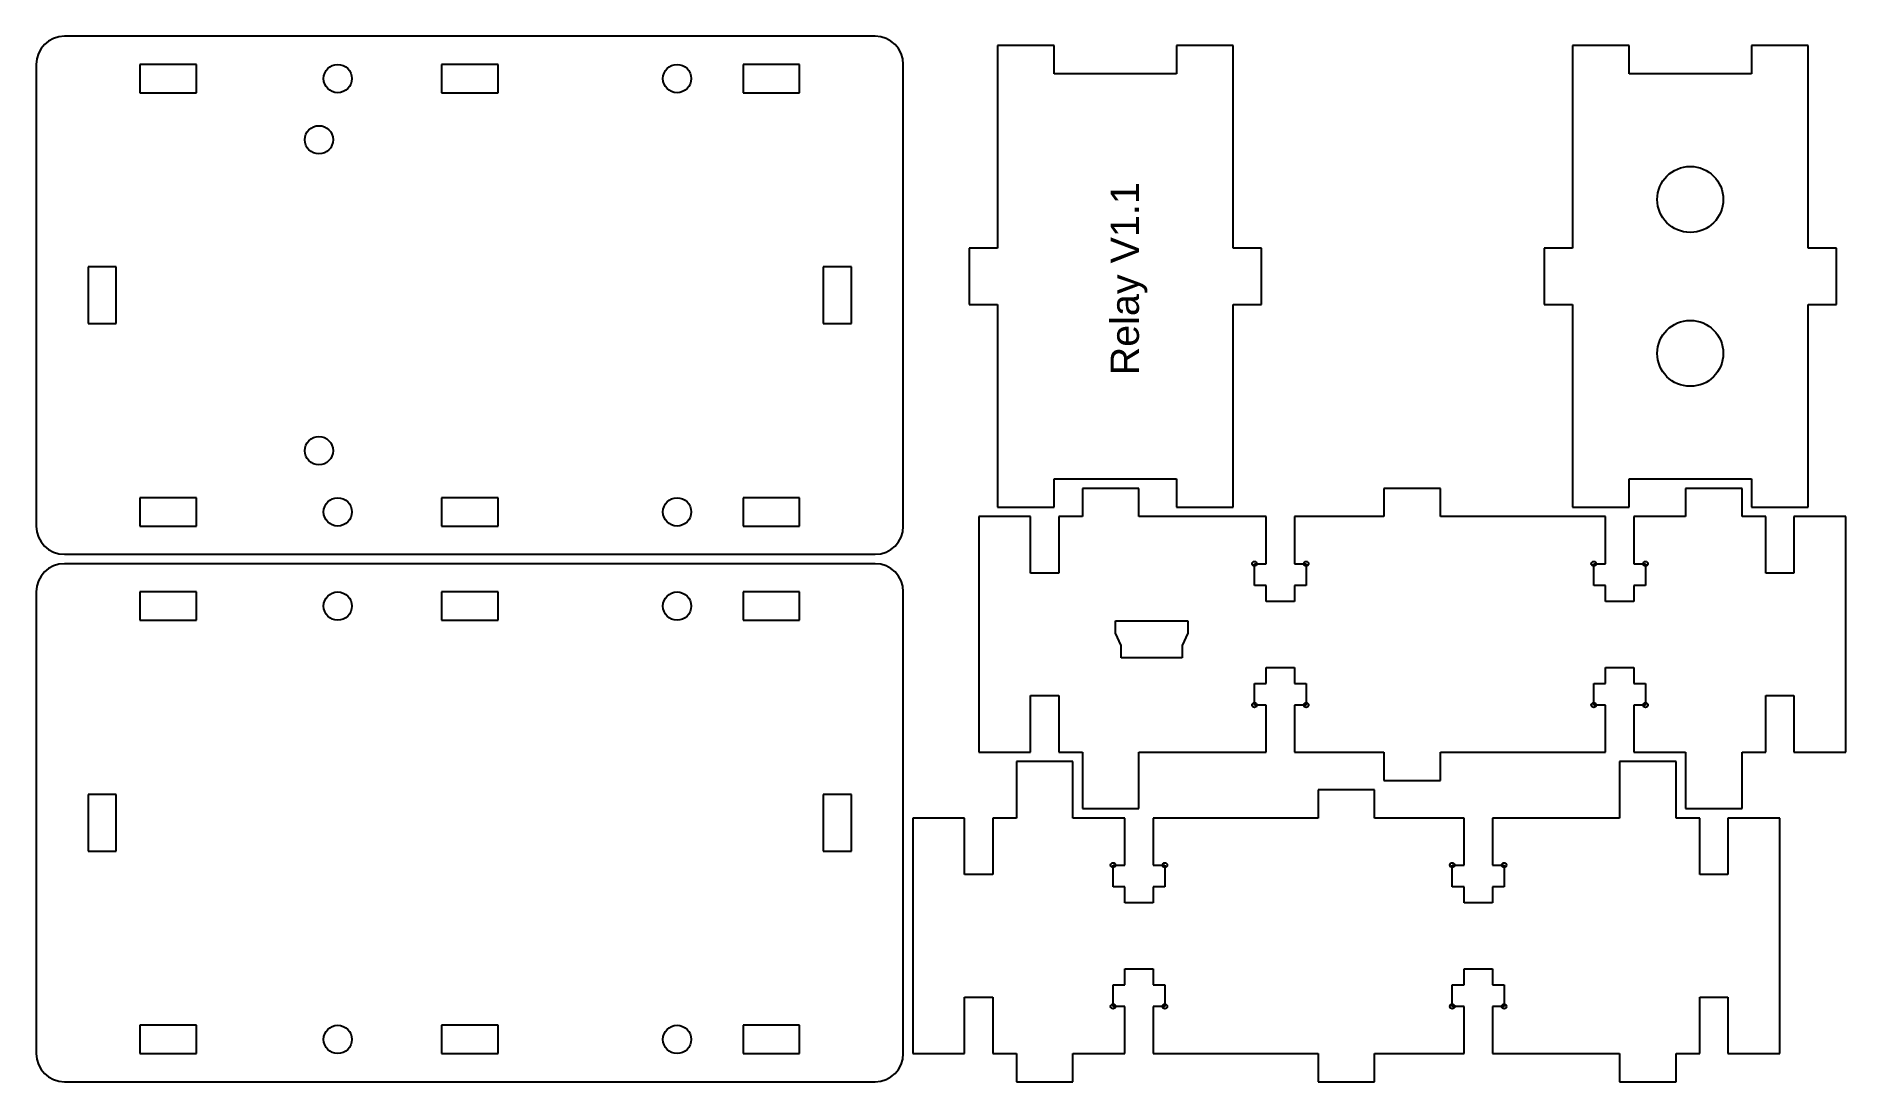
# Model space of a CAD drawing. Extents: x 10 to 202, y 20 to 131.
import ezdxf
from ezdxf.enums import TextEntityAlignment as Align

# ---------------------------------------------------------------- set-up
doc = ezdxf.new("R2010")
doc.units = 0
doc.styles.get("Standard").update_dxf_attribs({"font": 'arial.ttf'})

msp = doc.modelspace()

# ---------------------------------------------------------------- linework, layer by layer
at = {"color": 3}
for p, q in [((99, 131), (13, 131)), ((118, 130), (112, 130)), ((112, 130), (112, 108.5)), ((118, 127), (118, 130)), ((137, 130), (131, 130)), ((131, 130), (131, 127)), ((137, 108.5), (137, 130)), ((179, 130), (173, 130)), ((173, 130), (173, 108.5)), ((179, 127), (179, 130)), ((198, 130), (192, 130)), ((192, 130), (192, 127)), ((198, 108.5), (198, 130)), ((10, 128), (10, 79)), ((27, 128), (21, 128)), ((21, 128), (21, 125)), ((27, 125), (27, 128)), ((59, 128), (53, 128)), ((53, 128), (53, 125)), ((59, 125), (59, 128)), ((91, 128), (85, 128)), ((85, 128), (85, 125)), ((91, 125), (91, 128)), ((102, 79), (102, 128)), ((131, 127), (118, 127)), ((192, 127), (179, 127)), ((21, 125), (27, 125)), ((53, 125), (59, 125)), ((85, 125), (91, 125)), ((112, 108.5), (109, 108.5)), ((109, 108.5), (109, 102.5)), ((140, 108.5), (137, 108.5)), ((140, 102.5), (140, 108.5)), ((173, 108.5), (170, 108.5)), ((170, 108.5), (170, 102.5)), ((201, 108.5), (198, 108.5)), ((201, 102.5), (201, 108.5)), ((18.5, 106.5), (15.5, 106.5)), ((15.5, 106.5), (15.5, 100.5)), ((18.5, 100.5), (18.5, 106.5)), ((96.5, 106.5), (93.5, 106.5)), ((93.5, 106.5), (93.5, 100.5)), ((96.5, 100.5), (96.5, 106.5)), ((109, 102.5), (112, 102.5)), ((112, 102.5), (112, 81)), ((137, 81), (137, 102.5)), ((137, 102.5), (140, 102.5)), ((170, 102.5), (173, 102.5)), ((173, 102.5), (173, 81)), ((198, 81), (198, 102.5)), ((198, 102.5), (201, 102.5)), ((15.5, 100.5), (18.5, 100.5)), ((93.5, 100.5), (96.5, 100.5)), ((118, 81), (118, 84)), ((118, 84), (131, 84)), ((127, 83), (121, 83)), ((121, 83), (121, 80)), ((127, 80), (127, 83)), ((131, 84), (131, 81)), ((159, 83), (153, 83)), ((153, 83), (153, 80)), ((159, 80), (159, 83)), ((179, 81), (179, 84)), ((179, 84), (192, 84)), ((191, 83), (185, 83)), ((185, 83), (185, 80)), ((191, 80), (191, 83)), ((192, 84), (192, 81)), ((27, 82), (21, 82)), ((21, 82), (21, 79)), ((27, 79), (27, 82)), ((59, 82), (53, 82)), ((53, 82), (53, 79)), ((59, 79), (59, 82)), ((91, 82), (85, 82)), ((85, 82), (85, 79)), ((91, 79), (91, 82)), ((112, 81), (118, 81)), ((131, 81), (137, 81)), ((173, 81), (179, 81)), ((192, 81), (198, 81)), ((21, 79), (27, 79)), ((53, 79), (59, 79)), ((85, 79), (91, 79)), ((115.5, 80), (110, 80)), ((110, 80), (110, 55)), ((115.5, 74), (115.5, 80)), ((121, 80), (118.5, 80)), ((118.5, 80), (118.5, 74)), ((140.5, 80), (127, 80)), ((140.5, 75), (140.5, 80)), ((153, 80), (143.5, 80)), ((143.5, 80), (143.5, 75)), ((176.5, 80), (159, 80)), ((176.5, 75), (176.5, 80)), ((185, 80), (179.5, 80)), ((179.5, 80), (179.5, 75)), ((193.5, 80), (191, 80)), ((193.5, 74), (193.5, 80)), ((202, 80), (196.5, 80)), ((196.5, 80), (196.5, 74)), ((202, 55), (202, 80)), ((13, 76), (99, 76)), ((99, 75), (13, 75)), ((139.25, 72.7), (139.25, 75)), ((139.25, 75), (140.5, 75)), ((143.5, 75), (144.75, 75)), ((144.75, 75), (144.75, 72.7)), ((175.25, 72.7), (175.25, 75)), ((175.25, 75), (176.5, 75)), ((179.5, 75), (180.75, 75)), ((180.75, 75), (180.75, 72.7)), ((118.5, 74), (115.5, 74)), ((196.5, 74), (193.5, 74)), ((10, 72), (10, 23)), ((27, 72), (21, 72)), ((21, 72), (21, 69)), ((27, 69), (27, 72)), ((59, 72), (53, 72)), ((53, 72), (53, 69)), ((59, 69), (59, 72)), ((91, 72), (85, 72)), ((85, 72), (85, 69)), ((91, 69), (91, 72)), ((102, 23), (102, 72)), ((140.5, 72.7), (139.25, 72.7)), ((140.5, 71), (140.5, 72.7)), ((144.75, 72.7), (143.5, 72.7)), ((143.5, 72.7), (143.5, 71)), ((176.5, 72.7), (175.25, 72.7)), ((176.5, 71), (176.5, 72.7)), ((180.75, 72.7), (179.5, 72.7)), ((179.5, 72.7), (179.5, 71)), ((143.5, 71), (140.5, 71)), ((179.5, 71), (176.5, 71)), ((21, 69), (27, 69)), ((53, 69), (59, 69)), ((85, 69), (91, 69)), ((124.5, 68.95), (132.2, 68.95)), ((124.5, 67.63), (124.5, 68.95)), ((125.1, 66.32), (124.5, 67.63)), ((132.2, 67.63), (131.6, 66.32)), ((132.2, 68.95), (132.2, 67.63)), ((125.1, 65), (125.1, 66.32)), ((131.6, 66.32), (131.6, 65)), ((131.6, 65), (125.1, 65)), ((140.5, 62.3), (140.5, 64)), ((140.5, 64), (143.5, 64)), ((143.5, 64), (143.5, 62.3)), ((176.5, 62.3), (176.5, 64)), ((176.5, 64), (179.5, 64)), ((179.5, 64), (179.5, 62.3)), ((139.25, 60), (139.25, 62.3)), ((139.25, 62.3), (140.5, 62.3)), ((143.5, 62.3), (144.75, 62.3)), ((144.75, 62.3), (144.75, 60)), ((175.25, 60), (175.25, 62.3)), ((175.25, 62.3), (176.5, 62.3)), ((179.5, 62.3), (180.75, 62.3)), ((180.75, 62.3), (180.75, 60)), ((115.5, 55), (115.5, 61)), ((115.5, 61), (118.5, 61)), ((118.5, 61), (118.5, 55)), ((140.5, 60), (139.25, 60)), ((140.5, 55), (140.5, 60)), ((144.75, 60), (143.5, 60)), ((143.5, 60), (143.5, 55)), ((176.5, 60), (175.25, 60)), ((176.5, 55), (176.5, 60)), ((180.75, 60), (179.5, 60)), ((179.5, 60), (179.5, 55)), ((193.5, 55), (193.5, 61)), ((193.5, 61), (196.5, 61)), ((196.5, 61), (196.5, 55)), ((110, 55), (115.5, 55)), ((120, 54), (114, 54)), ((114, 54), (114, 48)), ((118.5, 55), (121, 55)), ((120, 48), (120, 54)), ((121, 55), (121, 49)), ((127, 49), (127, 55)), ((127, 55), (140.5, 55)), ((143.5, 55), (153, 55)), ((153, 55), (153, 52)), ((159, 52), (159, 55)), ((159, 55), (176.5, 55)), ((184, 54), (178, 54)), ((178, 54), (178, 48)), ((179.5, 55), (185, 55)), ((184, 48), (184, 54)), ((185, 55), (185, 49)), ((191, 49), (191, 55)), ((191, 55), (193.5, 55)), ((196.5, 55), (202, 55)), ((153, 52), (159, 52)), ((18.5, 50.5), (15.5, 50.5)), ((15.5, 50.5), (15.5, 44.5)), ((18.5, 44.5), (18.5, 50.5)), ((96.5, 50.5), (93.5, 50.5)), ((93.5, 50.5), (93.5, 44.5)), ((96.5, 44.5), (96.5, 50.5)), ((152, 51), (146, 51)), ((146, 51), (146, 48)), ((152, 48), (152, 51)), ((108.5, 48), (103, 48)), ((103, 48), (103, 23)), ((108.5, 42), (108.5, 48)), ((114, 48), (111.5, 48)), ((111.5, 48), (111.5, 42)), ((125.5, 48), (120, 48)), ((121, 49), (127, 49)), ((125.5, 43), (125.5, 48)), ((146, 48), (128.5, 48)), ((128.5, 48), (128.5, 43)), ((161.5, 48), (152, 48)), ((161.5, 43), (161.5, 48)), ((178, 48), (164.5, 48)), ((164.5, 48), (164.5, 43)), ((186.5, 48), (184, 48)), ((185, 49), (191, 49)), ((186.5, 42), (186.5, 48)), ((195, 48), (189.5, 48)), ((189.5, 48), (189.5, 42)), ((195, 23), (195, 48)), ((15.5, 44.5), (18.5, 44.5)), ((93.5, 44.5), (96.5, 44.5)), ((124.25, 40.7), (124.25, 43)), ((124.25, 43), (125.5, 43)), ((128.5, 43), (129.75, 43)), ((129.75, 43), (129.75, 40.7)), ((160.25, 40.7), (160.25, 43)), ((160.25, 43), (161.5, 43)), ((164.5, 43), (165.75, 43)), ((165.75, 43), (165.75, 40.7)), ((111.5, 42), (108.5, 42)), ((125.5, 40.7), (124.25, 40.7)), ((125.5, 39), (125.5, 40.7)), ((129.75, 40.7), (128.5, 40.7)), ((128.5, 40.7), (128.5, 39)), ((161.5, 40.7), (160.25, 40.7)), ((161.5, 39), (161.5, 40.7)), ((165.75, 40.7), (164.5, 40.7)), ((164.5, 40.7), (164.5, 39)), ((189.5, 42), (186.5, 42)), ((128.5, 39), (125.5, 39)), ((164.5, 39), (161.5, 39)), ((125.5, 30.3), (125.5, 32)), ((125.5, 32), (128.5, 32)), ((128.5, 32), (128.5, 30.3)), ((161.5, 30.3), (161.5, 32)), ((161.5, 32), (164.5, 32)), ((164.5, 32), (164.5, 30.3)), ((108.5, 23), (108.5, 29)), ((108.5, 29), (111.5, 29)), ((111.5, 29), (111.5, 23)), ((124.25, 28), (124.25, 30.3)), ((124.25, 30.3), (125.5, 30.3)), ((128.5, 30.3), (129.75, 30.3)), ((129.75, 30.3), (129.75, 28)), ((160.25, 28), (160.25, 30.3)), ((160.25, 30.3), (161.5, 30.3)), ((164.5, 30.3), (165.75, 30.3)), ((165.75, 30.3), (165.75, 28)), ((186.5, 23), (186.5, 29)), ((186.5, 29), (189.5, 29)), ((189.5, 29), (189.5, 23)), ((125.5, 28), (124.25, 28)), ((125.5, 23), (125.5, 28)), ((129.75, 28), (128.5, 28)), ((128.5, 28), (128.5, 23)), ((161.5, 28), (160.25, 28)), ((161.5, 23), (161.5, 28)), ((165.75, 28), (164.5, 28)), ((164.5, 28), (164.5, 23)), ((27, 26), (21, 26)), ((21, 26), (21, 23)), ((27, 23), (27, 26)), ((59, 26), (53, 26)), ((53, 26), (53, 23)), ((59, 23), (59, 26)), ((91, 26), (85, 26)), ((85, 26), (85, 23)), ((91, 23), (91, 26)), ((21, 23), (27, 23)), ((53, 23), (59, 23)), ((85, 23), (91, 23)), ((103, 23), (108.5, 23)), ((111.5, 23), (114, 23)), ((114, 23), (114, 20)), ((120, 20), (120, 23)), ((120, 23), (125.5, 23)), ((128.5, 23), (146, 23)), ((146, 23), (146, 20)), ((152, 20), (152, 23)), ((152, 23), (161.5, 23)), ((164.5, 23), (178, 23)), ((178, 23), (178, 20)), ((184, 20), (184, 23)), ((184, 23), (186.5, 23)), ((189.5, 23), (195, 23)), ((13, 20), (99, 20)), ((114, 20), (120, 20)), ((146, 20), (152, 20)), ((178, 20), (184, 20))]:
    msp.add_line(p, q, dxfattribs=at)
for centre, radius in [((42, 126.5), 1.5), ((78, 126.5), 1.5), ((40, 120), 1.5), ((185.5, 113.67), 3.5), ((185.5, 97.33), 3.5), ((40, 87), 1.5), ((42, 80.5), 1.5), ((78, 80.5), 1.5), ((139.25, 75), 0.25), ((144.75, 75), 0.25), ((175.25, 75), 0.25), ((180.75, 75), 0.25), ((42, 70.5), 1.5), ((78, 70.5), 1.5), ((139.25, 60), 0.25), ((144.75, 60), 0.25), ((175.25, 60), 0.25), ((180.75, 60), 0.25), ((124.25, 43), 0.25), ((129.75, 43), 0.25), ((160.25, 43), 0.25), ((165.75, 43), 0.25), ((124.25, 28), 0.25), ((129.75, 28), 0.25), ((160.25, 28), 0.25), ((165.75, 28), 0.25), ((42, 24.5), 1.5), ((78, 24.5), 1.5)]:
    msp.add_circle(centre, radius, dxfattribs=at)
for centre, start, end in [((13, 128), 90, -180), ((99, 128), 0, 90), ((13, 79), 180, -90), ((99, 79), -90, 0), ((13, 72), 90, -180), ((99, 72), 0, 90), ((13, 23), 180, -90), ((99, 23), -90, 0)]:
    msp.add_arc(centre, 3, start, end, dxfattribs=at)

# ---------------------------------------------------------------- texts
at = {"color": 2}
msp.add_text('Relay V1.1', height=3, rotation=90, dxfattribs=at).set_placement((124, 95), align=Align.TOP_LEFT)

doc.saveas('drawing.dxf')
